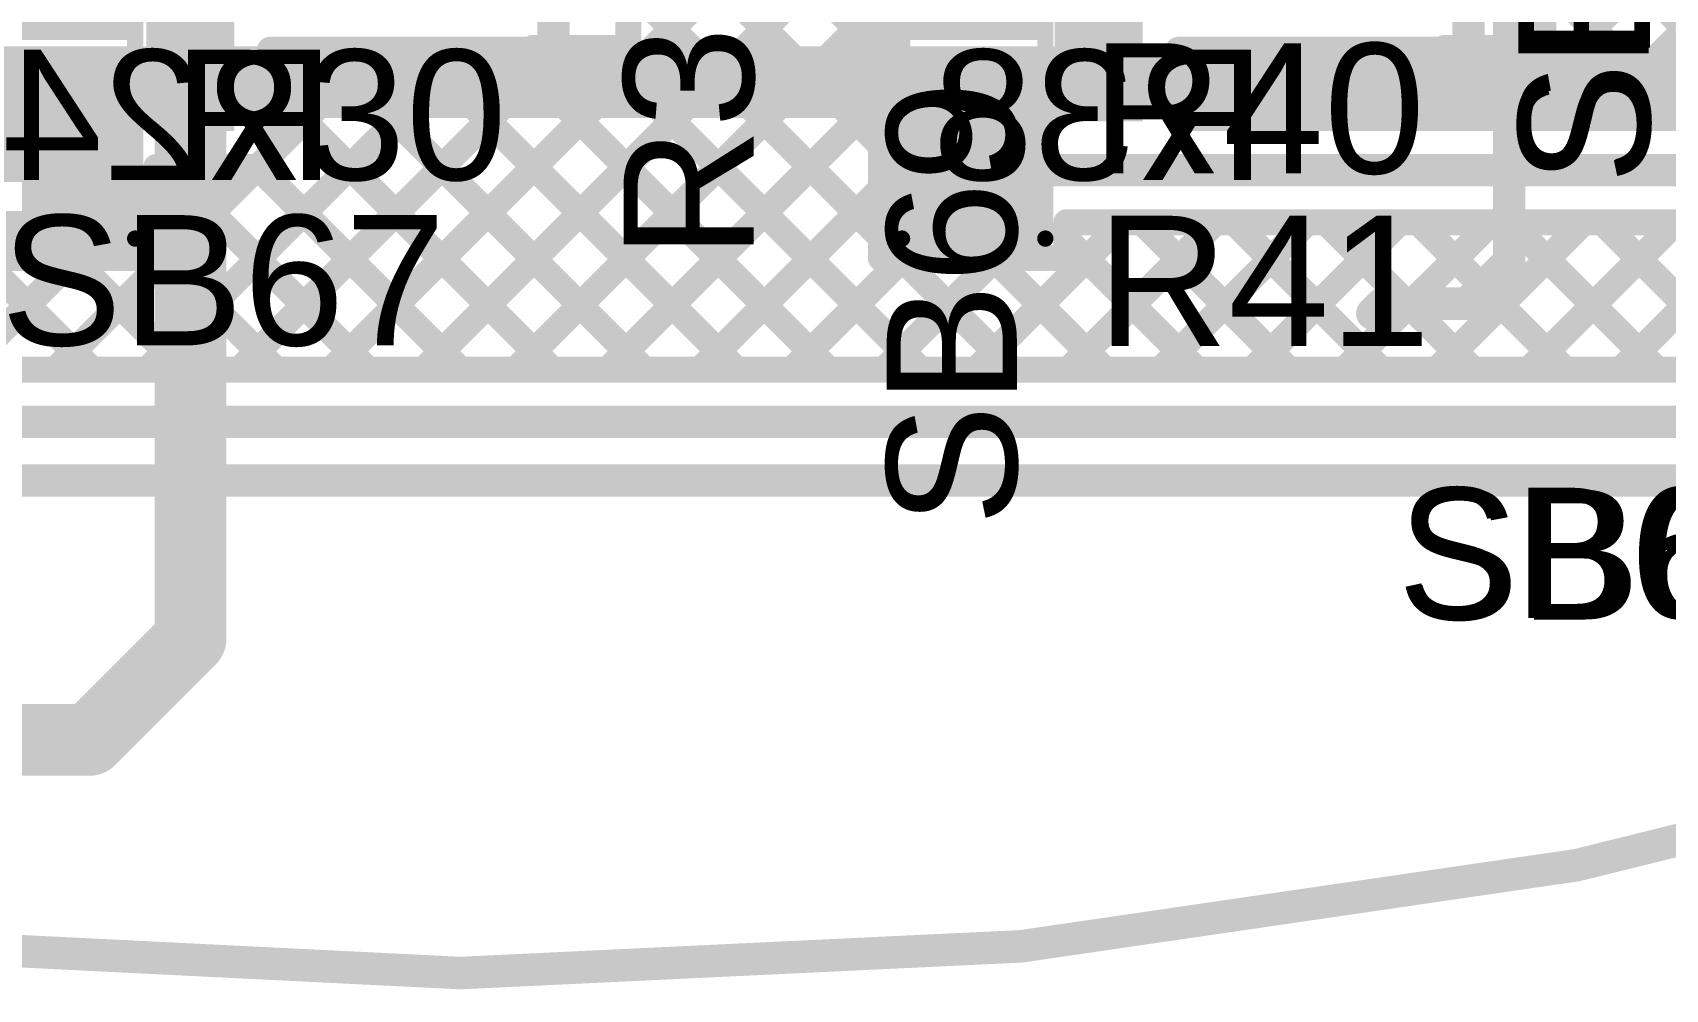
# Model space of a CAD drawing. Header units: millimetres. Extents: x -0.64 to 2.98, y -0.65 to 2.86.
# Drawn here: x 1.069 to 1.57, y -0.65 to -0.356 of the extents above; entities that cross this region are included whole.
import ezdxf

# ---------------------------------------------------------------- set-up
doc = ezdxf.new("R2010")
doc.units = ezdxf.units.MM
doc.header["$MEASUREMENT"] = 0
for name, color, linetype in [('BottomLayer', 5, 'Continuous'), ('BottomOverlay', 54, 'Continuous'), ('BottomSolder', 6, 'Continuous'), ('Mechanical2', 216, 'Continuous'), ('TopLayer', 1, 'Continuous'), ('TopOverlay', 2, 'Continuous'), ('TopPaste', 8, 'Continuous'), ('TopSolder', 216, 'Continuous'), ('ViaHoleLayer', 16, 'Continuous')]:
    doc.layers.add(name, color=color, linetype=linetype)
doc.styles.add('Arial', font='', dxfattribs={"height": 0.2})
doc.styles.get('Arial').set_extended_font_data('Arial')

# ---------------------------------------------------------------- blocks, each defined once
blk = doc.blocks.new('SOLDER_BRIDGE_131')
at = {"layer": 'TopLayer'}
for points in [[(-0.045, -0.0175), (-0.045, 0.0175), (-0.015, 0.0175), (-0.015, -0.0175)], [(0.015, -0.0175), (0.015, 0.0175), (0.045, 0.0175), (0.045, -0.0175)]]:
    blk.add_hatch(color=1, dxfattribs=at).paths.add_polyline_path(points)
at = {"layer": 'TopPaste'}
for points in [[(-0.045, -0.0175), (-0.045, 0.0175), (-0.015, 0.0175), (-0.015, -0.0175)], [(0.015, -0.0175), (0.015, 0.0175), (0.045, 0.0175), (0.045, -0.0175)]]:
    blk.add_hatch(color=8, dxfattribs=at).paths.add_polyline_path(points)
at = {"layer": 'TopSolder'}
for points in [[(-0.049, -0.0215), (-0.049, 0.0215), (-0.011, 0.0215), (-0.011, -0.0215)], [(0.011, -0.0215), (0.011, 0.0215), (0.049, 0.0215), (0.049, -0.0215)]]:
    blk.add_hatch(color=216, dxfattribs=at).paths.add_polyline_path(points)
at = {"layer": 'TopOverlay', "const_width": 0.005}
for points in [[(-0.05, -0.022), (-0.05, 0.022)], [(0.05, 0.022), (-0.05, 0.022)], [(0.05, -0.022), (0.05, 0.022)], [(0.05, -0.022), (-0.05, -0.022)]]:
    blk.add_lwpolyline(points, dxfattribs=at)
at = {"layer": 'TopOverlay', "const_width": 0.0025}
for points in [[(-0.05125, 0.022, 1), (-0.04875, 0.022, 1)], [(-0.05125, 0.022, 1), (-0.04875, 0.022, 1)], [(0.04875, 0.022, 1), (0.05125, 0.022, 1)], [(0.04875, 0.022, 1), (0.05125, 0.022, 1)], [(-0.05125, -0.022, 1), (-0.04875, -0.022, 1)], [(-0.05125, -0.022, 1), (-0.04875, -0.022, 1)], [(0.04875, -0.022, 1), (0.05125, -0.022, 1)], [(0.04875, -0.022, 1), (0.05125, -0.022, 1)]]:
    blk.add_lwpolyline(points, format="xyb", close=True, dxfattribs=at)
blk = doc.blocks.new('SOLDER_BRIDGE_133')
at = {"layer": 'TopLayer'}
for points in [[(-0.045, -0.0175), (-0.045, 0.0175), (-0.015, 0.0175), (-0.015, -0.0175)], [(0.015, -0.0175), (0.015, 0.0175), (0.045, 0.0175), (0.045, -0.0175)]]:
    blk.add_hatch(color=1, dxfattribs=at).paths.add_polyline_path(points)
at = {"layer": 'TopPaste'}
for points in [[(-0.045, -0.0175), (-0.045, 0.0175), (-0.015, 0.0175), (-0.015, -0.0175)], [(0.015, -0.0175), (0.015, 0.0175), (0.045, 0.0175), (0.045, -0.0175)]]:
    blk.add_hatch(color=8, dxfattribs=at).paths.add_polyline_path(points)
at = {"layer": 'TopSolder'}
for points in [[(-0.049, -0.0215), (-0.049, 0.0215), (-0.011, 0.0215), (-0.011, -0.0215)], [(0.011, -0.0215), (0.011, 0.0215), (0.049, 0.0215), (0.049, -0.0215)]]:
    blk.add_hatch(color=216, dxfattribs=at).paths.add_polyline_path(points)
at = {"layer": 'TopOverlay', "const_width": 0.005}
for points in [[(-0.05, -0.022), (-0.05, 0.022)], [(0.05, 0.022), (-0.05, 0.022)], [(0.05, -0.022), (0.05, 0.022)], [(0.05, -0.022), (-0.05, -0.022)]]:
    blk.add_lwpolyline(points, dxfattribs=at)
at = {"layer": 'TopOverlay', "const_width": 0.0025}
for points in [[(-0.05125, 0.022, 1), (-0.04875, 0.022, 1)], [(-0.05125, 0.022, 1), (-0.04875, 0.022, 1)], [(0.04875, 0.022, 1), (0.05125, 0.022, 1)], [(0.04875, 0.022, 1), (0.05125, 0.022, 1)], [(-0.05125, -0.022, 1), (-0.04875, -0.022, 1)], [(-0.05125, -0.022, 1), (-0.04875, -0.022, 1)], [(0.04875, -0.022, 1), (0.05125, -0.022, 1)], [(0.04875, -0.022, 1), (0.05125, -0.022, 1)]]:
    blk.add_lwpolyline(points, format="xyb", close=True, dxfattribs=at)
blk = doc.blocks.new('SOLDER_BRIDGE_139')
at = {"layer": 'TopLayer'}
for points in [[(-0.045, -0.0175), (-0.045, 0.0175), (-0.015, 0.0175), (-0.015, -0.0175)], [(0.015, -0.0175), (0.015, 0.0175), (0.045, 0.0175), (0.045, -0.0175)]]:
    blk.add_hatch(color=1, dxfattribs=at).paths.add_polyline_path(points)
at = {"layer": 'TopPaste'}
for points in [[(-0.045, -0.0175), (-0.045, 0.0175), (-0.015, 0.0175), (-0.015, -0.0175)], [(0.015, -0.0175), (0.015, 0.0175), (0.045, 0.0175), (0.045, -0.0175)]]:
    blk.add_hatch(color=8, dxfattribs=at).paths.add_polyline_path(points)
at = {"layer": 'TopSolder'}
for points in [[(-0.049, -0.0215), (-0.049, 0.0215), (-0.011, 0.0215), (-0.011, -0.0215)], [(0.011, -0.0215), (0.011, 0.0215), (0.049, 0.0215), (0.049, -0.0215)]]:
    blk.add_hatch(color=216, dxfattribs=at).paths.add_polyline_path(points)
at = {"layer": 'TopOverlay', "const_width": 0.005}
for points in [[(-0.05, 0.022), (-0.05, -0.022)], [(0.05, 0.022), (-0.05, 0.022)], [(0.05, 0.022), (0.05, -0.022)], [(0.05, -0.022), (-0.05, -0.022)]]:
    blk.add_lwpolyline(points, dxfattribs=at)
at = {"layer": 'TopOverlay', "const_width": 0.0025}
for points in [[(-0.05125, 0.022, 1), (-0.04875, 0.022, 1)], [(-0.05125, 0.022, 1), (-0.04875, 0.022, 1)], [(0.04875, 0.022, 1), (0.05125, 0.022, 1)], [(0.04875, 0.022, 1), (0.05125, 0.022, 1)], [(-0.05125, -0.022, 1), (-0.04875, -0.022, 1)], [(-0.05125, -0.022, 1), (-0.04875, -0.022, 1)], [(0.04875, -0.022, 1), (0.05125, -0.022, 1)], [(0.04875, -0.022, 1), (0.05125, -0.022, 1)]]:
    blk.add_lwpolyline(points, format="xyb", close=True, dxfattribs=at)
at = {"layer": 'TopOverlay'}
blk.add_text('SB61', height=0.04, rotation=-180, dxfattribs=at).set_placement((0.144223, 0.023532))
blk = doc.blocks.new('SOLDER_BRIDGE_148')
at = {"layer": 'TopLayer'}
for points in [[(-0.045, -0.0175), (-0.045, 0.0175), (-0.015, 0.0175), (-0.015, -0.0175)], [(0.015, -0.0175), (0.015, 0.0175), (0.045, 0.0175), (0.045, -0.0175)]]:
    blk.add_hatch(color=1, dxfattribs=at).paths.add_polyline_path(points)
at = {"layer": 'TopPaste'}
for points in [[(-0.045, -0.0175), (-0.045, 0.0175), (-0.015, 0.0175), (-0.015, -0.0175)], [(0.015, -0.0175), (0.015, 0.0175), (0.045, 0.0175), (0.045, -0.0175)]]:
    blk.add_hatch(color=8, dxfattribs=at).paths.add_polyline_path(points)
at = {"layer": 'TopSolder'}
for points in [[(-0.049, -0.0215), (-0.049, 0.0215), (-0.011, 0.0215), (-0.011, -0.0215)], [(0.011, -0.0215), (0.011, 0.0215), (0.049, 0.0215), (0.049, -0.0215)]]:
    blk.add_hatch(color=216, dxfattribs=at).paths.add_polyline_path(points)
at = {"layer": 'TopOverlay', "const_width": 0.005}
for points in [[(-0.05, 0.022), (-0.05, -0.022)], [(-0.05, 0.022), (0.05, 0.022)], [(0.05, 0.022), (0.05, -0.022)], [(-0.05, -0.022), (0.05, -0.022)]]:
    blk.add_lwpolyline(points, dxfattribs=at)
at = {"layer": 'TopOverlay', "const_width": 0.0025}
for points in [[(-0.05125, 0.022, 1), (-0.04875, 0.022, 1)], [(-0.05125, 0.022, 1), (-0.04875, 0.022, 1)], [(0.04875, 0.022, 1), (0.05125, 0.022, 1)], [(0.04875, 0.022, 1), (0.05125, 0.022, 1)], [(-0.05125, -0.022, 1), (-0.04875, -0.022, 1)], [(-0.05125, -0.022, 1), (-0.04875, -0.022, 1)], [(0.04875, -0.022, 1), (0.05125, -0.022, 1)], [(0.04875, -0.022, 1), (0.05125, -0.022, 1)]]:
    blk.add_lwpolyline(points, format="xyb", close=True, dxfattribs=at)
at = {"layer": 'TopOverlay'}
blk.add_text('SB52', height=0.04, dxfattribs=at).set_placement((-0.145216, -0.0167918))

msp = doc.modelspace()

# ---------------------------------------------------------------- hatches: boundary and pattern name
at = {"layer": 'BottomLayer'}
h = msp.add_hatch(color=5, dxfattribs=at)
edge = h.paths.add_edge_path()
edge.add_arc((1.117, -0.371), 0.011811, 0, 360)
h = msp.add_hatch(color=5, dxfattribs=at)
edge = h.paths.add_edge_path()
edge.add_arc((1.397, -0.371), 0.011811, 0, 360)
at = {"layer": 'BottomSolder'}
h = msp.add_hatch(color=6, dxfattribs=at)
edge = h.paths.add_edge_path()
edge.add_arc((1.117, -0.371), 0.0079055, 0, 360)
h = msp.add_hatch(color=6, dxfattribs=at)
edge = h.paths.add_edge_path()
edge.add_arc((1.397, -0.371), 0.0079055, 0, 360)
at = {"layer": 'TopLayer'}
for points in [[(1.1034377, -0.386), (1.1304377, -0.386), (1.1304377, -0.253), (1.1034377, -0.253)], [(1.3824377, -0.383), (1.4094377, -0.383), (1.4094377, -0.252), (1.3824377, -0.252)]]:
    msp.add_hatch(color=1, dxfattribs=at).paths.add_polyline_path(points)
h = msp.add_hatch(color=1, dxfattribs=at)
edge = h.paths.add_edge_path()
edge.add_arc((1.117, -0.371), 0.011811, 0, 360)
h = msp.add_hatch(color=1, dxfattribs=at)
edge = h.paths.add_edge_path()
edge.add_arc((1.397, -0.371), 0.011811, 0, 360)
at = {"layer": 'TopSolder'}
h = msp.add_hatch(color=216, dxfattribs=at)
edge = h.paths.add_edge_path()
edge.add_arc((1.117, -0.371), 0.0079055, 0, 360)
h = msp.add_hatch(color=216, dxfattribs=at)
edge = h.paths.add_edge_path()
edge.add_arc((1.397, -0.371), 0.0079055, 0, 360)
at = {"layer": 'ViaHoleLayer'}
h = msp.add_hatch(color=16, dxfattribs=at)
edge = h.paths.add_edge_path()
edge.add_arc((1.117, -0.371), 0.0059055, 0, 360)
h = msp.add_hatch(color=16, dxfattribs=at)
edge = h.paths.add_edge_path()
edge.add_arc((1.397, -0.371), 0.0059055, 0, 360)

# ---------------------------------------------------------------- linework, layer by layer
at = {"layer": 'BottomLayer', "const_width": 0.022}
for points in [[(1.047, -0.3709996), (1.1169996, -0.3709996)], [(1.1169996, -0.3709996), (1.117, -0.371)], [(1.117, -0.371), (1.397, -0.371)], [(1.117, -0.542), (1.117, -0.371)], [(1.397, -0.371), (1.642, -0.371)], [(1.086, -0.573), (1.117, -0.542)], [(0.968, -0.573), (1.086, -0.573)]]:
    msp.add_lwpolyline(points, dxfattribs=at)
at = {"layer": 'BottomLayer', "const_width": 0.011}
for points in [[(1.1114996, -0.3709996, 1), (1.1224996, -0.3709996, 1)], [(1.1114996, -0.3709996, 1), (1.1224996, -0.3709996, 1)], [(1.1115, -0.371, 1), (1.1225, -0.371, 1)], [(1.1115, -0.371, 1), (1.1225, -0.371, 1)], [(1.1115, -0.371, 1), (1.1225, -0.371, 1)], [(1.3915, -0.371, 1), (1.4025, -0.371, 1)], [(1.3915, -0.371, 1), (1.4025, -0.371, 1)], [(1.1115, -0.542, 1), (1.1225, -0.542, 1)], [(1.1115, -0.542, 1), (1.1225, -0.542, 1)], [(1.0805, -0.573, 1), (1.0915, -0.573, 1)], [(1.0805, -0.573, 1), (1.0915, -0.573, 1)]]:
    msp.add_lwpolyline(points, format="xyb", close=True, dxfattribs=at)
at = {"layer": 'Mechanical2', "const_width": 0.01}
msp.add_lwpolyline([(1.7578269, 2.8091652, -6.230382161824239), (0.6489649, 2.810288)], format="xyb", dxfattribs=at)
at = {"layer": 'TopLayer'}
for points, const_width in [([(1.2515, -0.3605), (1.2515, -0.3075)], 0.008), ([(1.2515, -0.3128995), (1.3290361, -0.3904356)], 0.008), ([(1.3290361, -0.365), (1.3290361, -0.313)], 0.008), ([(1.5203734, -0.382), (1.5745, -0.3278734)], 0.008), ([(1.1602375, -0.4592929), (1.2882289, -0.3313015)], 0.008), ([(1.2285, -0.3565), (1.2285, -0.334)], 0.01), ([(1.5095, -0.3565), (1.5095, -0.334)], 0.01), ([(1.5325, -0.3605), (1.5325, -0.3337359)], 0.008), ([(1.1885218, -0.4592929), (1.3081006, -0.3397141)], 0.008), ([(1.3066855, -0.3398007), (1.3290361, -0.3621513)], 0.008), ([(1.5325, -0.3393408), (1.5745, -0.3813408)], 0.008), ([(1.5586276, -0.3371841), (1.5745, -0.3530565)], 0.008), ([(1.2515, -0.3411838), (1.3290361, -0.4187199)], 0.008), ([(1.2168061, -0.4592929), (1.3290361, -0.3470629)], 0.008), ([(1.5486577, -0.382), (1.5745, -0.3561577)], 0.008), ([(1.0495, -0.365), (1.0924377, -0.365)], 0.008), ([(1.0768246, -0.373), (1.0848246, -0.365)], 0.008), ([(1.0773261, -0.365), (1.0853261, -0.373)], 0.008), ([(1.0924377, -0.373), (1.0924377, -0.365)], 0.008), ([(1.1036689, -0.4592929), (1.2019618, -0.361)], 0.008), ([(1.1319532, -0.4592929), (1.2307461, -0.3605)], 0.008), ([(1.1414377, -0.361), (1.1465, -0.361)], 0.008), ([(1.1414377, -0.3649555), (1.1453932, -0.361)], 0.008), ([(1.1414377, -0.3932398), (1.1736775, -0.361)], 0.008), ([(1.1414377, -0.397), (1.1414377, -0.361)], 0.008), ([(1.1465, -0.361), (1.1771877, -0.361)], 0.008), ([(1.1465, -0.361), (1.1771877, -0.361)], 0.008), ([(1.158179, -0.361), (1.2564719, -0.4592929)], 0.008), ([(1.1771877, -0.361), (1.222, -0.361)], 0.008), ([(1.1864633, -0.361), (1.2847562, -0.4592929)], 0.008), ([(1.2147476, -0.361), (1.3130405, -0.4592929)], 0.008), ([(1.222, -0.3605), (1.2515, -0.3605)], 0.008), ([(1.2425319, -0.3605), (1.3413248, -0.4592929)], 0.008), ([(1.3290361, -0.365), (1.3714377, -0.365)], 0.008), ([(1.3313833, -0.373), (1.3393833, -0.365)], 0.008), ([(1.3318848, -0.365), (1.3398848, -0.373)], 0.008), ([(1.3596676, -0.373), (1.3676676, -0.365)], 0.008), ([(1.3601691, -0.365), (1.3681691, -0.373)], 0.008), ([(1.3714377, -0.373), (1.3714377, -0.365)], 0.008), ([(1.4204377, -0.3687985), (1.4282362, -0.361)], 0.008), ([(1.4204377, -0.361), (1.4265, -0.361)], 0.008), ([(1.4204377, -0.382), (1.4204377, -0.361)], 0.008), ([(1.4265, -0.361), (1.4571877, -0.361)], 0.008), ([(1.4265, -0.361), (1.4571877, -0.361)], 0.008), ([(1.4355205, -0.382), (1.4565205, -0.361)], 0.008), ([(1.441022, -0.361), (1.462022, -0.382)], 0.008), ([(1.4571877, -0.361), (1.502, -0.361)], 0.008), ([(1.4638048, -0.382), (1.4848048, -0.361)], 0.008), ([(1.4693063, -0.361), (1.4903063, -0.382)], 0.008), ([(1.4920891, -0.382), (1.5135891, -0.3605)], 0.008), ([(1.4975906, -0.361), (1.5185906, -0.382)], 0.008), ([(1.502, -0.3605), (1.5325, -0.3605)], 0.008), ([(1.5253749, -0.3605), (1.5468749, -0.382)], 0.008), ([(1.395, -0.368), (1.397, -0.37)], 0.012), ([(1.4204377, -0.3687), (1.4337377, -0.382)], 0.008), ([(1.0495, -0.373), (1.0924377, -0.373)], 0.008), ([(1.1414377, -0.372543), (1.2281876, -0.4592929)], 0.008), ([(1.3290361, -0.373), (1.3714377, -0.373)], 0.008), ([(1.3290361, -0.425), (1.3290361, -0.373)], 0.008), ([(1.2450904, -0.4592929), (1.3290361, -0.3753472)], 0.008), ([(1.4204377, -0.382), (1.5745, -0.382)], 0.008), ([(1.1376775, -0.397), (1.1414377, -0.3932398)], 0.008), ([(0.827, -0.398), (1.077, -0.398)], 0.01), ([(1.0753846, -0.4592929), (1.1376775, -0.397)], 0.008), ([(1.1065, -0.397), (1.1414377, -0.397)], 0.008), ([(1.1065, -0.425), (1.1065, -0.397)], 0.008), ([(1.1093261, -0.397), (1.171619, -0.4592929)], 0.008), ([(1.1376104, -0.397), (1.1999033, -0.4592929)], 0.008), ([(1.35, -0.398), (1.598, -0.398)], 0.01), ([(1.2733747, -0.4592929), (1.3290361, -0.4036315)], 0.008), ([(1.3582276, -0.4592929), (1.4035205, -0.414)], 0.008), ([(1.3860361, -0.414), (1.5745, -0.414)], 0.008), ([(1.3860361, -0.425), (1.3860361, -0.414)], 0.008), ([(1.3865119, -0.4592929), (1.4318048, -0.414)], 0.008), ([(1.4091691, -0.414), (1.454462, -0.4592929)], 0.008), ([(1.4147962, -0.4592929), (1.4600891, -0.414)], 0.008), ([(1.4374534, -0.414), (1.4827463, -0.4592929)], 0.008), ([(1.4430805, -0.4592929), (1.4883734, -0.414)], 0.008), ([(1.4657377, -0.414), (1.5110306, -0.4592929)], 0.008), ([(1.4713648, -0.4592929), (1.5166577, -0.414)], 0.008), ([(1.494022, -0.414), (1.5393149, -0.4592929)], 0.008), ([(1.4996491, -0.4592929), (1.544942, -0.414)], 0.008), ([(1.5223063, -0.414), (1.5675992, -0.4592929)], 0.008), ([(1.5279334, -0.4592929), (1.5732263, -0.414)], 0.008), ([(1.5505906, -0.414), (1.577, -0.4404094)], 0.008), ([(1.3290361, -0.4187199), (1.3353162, -0.425)], 0.008), ([(1.3860361, -0.4191513), (1.4261777, -0.4592929)], 0.008), ([(1.0471003, -0.4592929), (1.0813932, -0.425)], 0.008), ([(1.0495, -0.425), (1.1065, -0.425)], 0.008), ([(1.0524732, -0.425), (1.0867661, -0.4592929)], 0.008), ([(1.0807575, -0.425), (1.1150504, -0.4592929)], 0.008), ([(1.1065, -0.4224582), (1.1433347, -0.4592929)], 0.008), ([(1.301659, -0.4592929), (1.3359519, -0.425)], 0.008), ([(1.3290361, -0.425), (1.3860361, -0.425)], 0.008), ([(1.3299433, -0.4592929), (1.3642362, -0.425)], 0.008), ([(1.3353162, -0.425), (1.3696091, -0.4592929)], 0.008), ([(1.3636005, -0.425), (1.3978934, -0.4592929)], 0.008), ([(1.5562177, -0.4592929), (1.577, -0.4385106)], 0.008), ([(1.0162513, -0.4592929), (1.577, -0.4592929)], 0.008), ([(1.0162513, -0.4752929), (1.5873137, -0.4752929)], 0.01), ([(1.0237071, -0.4932929), (1.5863137, -0.4932929)], 0.01)]:
    msp.add_lwpolyline(points, dxfattribs=dict(at, const_width=const_width))
for points, const_width in [([(1.226, -0.3565, 1), (1.231, -0.3565, 1)], 0.005), ([(1.507, -0.3565, 1), (1.512, -0.3565, 1)], 0.005), ([(1.0753261, -0.365, 1), (1.0793261, -0.365, 1)], 0.004), ([(1.0828246, -0.365, 1), (1.0868246, -0.365, 1)], 0.004), ([(1.0904377, -0.365, 1), (1.0944377, -0.365, 1)], 0.004), ([(1.0904377, -0.365, 1), (1.0944377, -0.365, 1)], 0.004), ([(1.1394377, -0.361, 1), (1.1434377, -0.361, 1)], 0.004), ([(1.1394377, -0.361, 1), (1.1434377, -0.361, 1)], 0.004), ([(1.1394377, -0.3649555, 1), (1.1434377, -0.3649555, 1)], 0.004), ([(1.1433932, -0.361, 1), (1.1473932, -0.361, 1)], 0.004), ([(1.1445, -0.361, 1), (1.1485, -0.361, 1)], 0.004), ([(1.1445, -0.361, 1), (1.1485, -0.361, 1)], 0.004), ([(1.1445, -0.361, 1), (1.1485, -0.361, 1)], 0.004), ([(1.156179, -0.361, 1), (1.160179, -0.361, 1)], 0.004), ([(1.1716775, -0.361, 1), (1.1756775, -0.361, 1)], 0.004), ([(1.1751877, -0.361, 1), (1.1791877, -0.361, 1)], 0.004), ([(1.1751877, -0.361, 1), (1.1791877, -0.361, 1)], 0.004), ([(1.1751877, -0.361, 1), (1.1791877, -0.361, 1)], 0.004), ([(1.1844633, -0.361, 1), (1.1884633, -0.361, 1)], 0.004), ([(1.1999618, -0.361, 1), (1.2039618, -0.361, 1)], 0.004), ([(1.2127476, -0.361, 1), (1.2167476, -0.361, 1)], 0.004), ([(1.22, -0.3605, 1), (1.224, -0.3605, 1)], 0.004), ([(1.22, -0.361, 1), (1.224, -0.361, 1)], 0.004), ([(1.2287461, -0.3605, 1), (1.2327461, -0.3605, 1)], 0.004), ([(1.2405319, -0.3605, 1), (1.2445319, -0.3605, 1)], 0.004), ([(1.2495, -0.3605, 1), (1.2535, -0.3605, 1)], 0.004), ([(1.2495, -0.3605, 1), (1.2535, -0.3605, 1)], 0.004), ([(1.3270361, -0.3621513, 1), (1.3310361, -0.3621513, 1)], 0.004), ([(1.3270361, -0.365, 1), (1.3310361, -0.365, 1)], 0.004), ([(1.3270361, -0.365, 1), (1.3310361, -0.365, 1)], 0.004), ([(1.3298848, -0.365, 1), (1.3338848, -0.365, 1)], 0.004), ([(1.3373833, -0.365, 1), (1.3413833, -0.365, 1)], 0.004), ([(1.3581691, -0.365, 1), (1.3621691, -0.365, 1)], 0.004), ([(1.3656676, -0.365, 1), (1.3696676, -0.365, 1)], 0.004), ([(1.3694377, -0.365, 1), (1.3734377, -0.365, 1)], 0.004), ([(1.3694377, -0.365, 1), (1.3734377, -0.365, 1)], 0.004), ([(1.4184377, -0.361, 1), (1.4224377, -0.361, 1)], 0.004), ([(1.4184377, -0.361, 1), (1.4224377, -0.361, 1)], 0.004), ([(1.4245, -0.361, 1), (1.4285, -0.361, 1)], 0.004), ([(1.4245, -0.361, 1), (1.4285, -0.361, 1)], 0.004), ([(1.4245, -0.361, 1), (1.4285, -0.361, 1)], 0.004), ([(1.4262362, -0.361, 1), (1.4302362, -0.361, 1)], 0.004), ([(1.439022, -0.361, 1), (1.443022, -0.361, 1)], 0.004), ([(1.4545205, -0.361, 1), (1.4585205, -0.361, 1)], 0.004), ([(1.4551877, -0.361, 1), (1.4591877, -0.361, 1)], 0.004), ([(1.4551877, -0.361, 1), (1.4591877, -0.361, 1)], 0.004), ([(1.4551877, -0.361, 1), (1.4591877, -0.361, 1)], 0.004), ([(1.4673063, -0.361, 1), (1.4713063, -0.361, 1)], 0.004), ([(1.4828048, -0.361, 1), (1.4868048, -0.361, 1)], 0.004), ([(1.4955906, -0.361, 1), (1.4995906, -0.361, 1)], 0.004), ([(1.5, -0.3605, 1), (1.504, -0.3605, 1)], 0.004), ([(1.5, -0.361, 1), (1.504, -0.361, 1)], 0.004), ([(1.5115891, -0.3605, 1), (1.5155891, -0.3605, 1)], 0.004), ([(1.5233749, -0.3605, 1), (1.5273749, -0.3605, 1)], 0.004), ([(1.5305, -0.3605, 1), (1.5345, -0.3605, 1)], 0.004), ([(1.5305, -0.3605, 1), (1.5345, -0.3605, 1)], 0.004), ([(1.392, -0.368, 1), (1.398, -0.368, 1)], 0.006), ([(1.394, -0.37, 1), (1.4, -0.37, 1)], 0.006), ([(1.4184377, -0.3687, 1), (1.4224377, -0.3687, 1)], 0.004), ([(1.4184377, -0.3687985, 1), (1.4224377, -0.3687985, 1)], 0.004), ([(1.0748246, -0.373, 1), (1.0788246, -0.373, 1)], 0.004), ([(1.0833261, -0.373, 1), (1.0873261, -0.373, 1)], 0.004), ([(1.0904377, -0.373, 1), (1.0944377, -0.373, 1)], 0.004), ([(1.0904377, -0.373, 1), (1.0944377, -0.373, 1)], 0.004), ([(1.1394377, -0.372543, 1), (1.1434377, -0.372543, 1)], 0.004), ([(1.3270361, -0.373, 1), (1.3310361, -0.373, 1)], 0.004), ([(1.3270361, -0.373, 1), (1.3310361, -0.373, 1)], 0.004), ([(1.3293833, -0.373, 1), (1.3333833, -0.373, 1)], 0.004), ([(1.3378848, -0.373, 1), (1.3418848, -0.373, 1)], 0.004), ([(1.3576676, -0.373, 1), (1.3616676, -0.373, 1)], 0.004), ([(1.3661691, -0.373, 1), (1.3701691, -0.373, 1)], 0.004), ([(1.3694377, -0.373, 1), (1.3734377, -0.373, 1)], 0.004), ([(1.3694377, -0.373, 1), (1.3734377, -0.373, 1)], 0.004), ([(1.3270361, -0.3753472, 1), (1.3310361, -0.3753472, 1)], 0.004), ([(1.4184377, -0.382, 1), (1.4224377, -0.382, 1)], 0.004), ([(1.4184377, -0.382, 1), (1.4224377, -0.382, 1)], 0.004), ([(1.4317377, -0.382, 1), (1.4357377, -0.382, 1)], 0.004), ([(1.4335205, -0.382, 1), (1.4375205, -0.382, 1)], 0.004), ([(1.460022, -0.382, 1), (1.464022, -0.382, 1)], 0.004), ([(1.4618048, -0.382, 1), (1.4658048, -0.382, 1)], 0.004), ([(1.4883063, -0.382, 1), (1.4923063, -0.382, 1)], 0.004), ([(1.4900891, -0.382, 1), (1.4940891, -0.382, 1)], 0.004), ([(1.5165906, -0.382, 1), (1.5205906, -0.382, 1)], 0.004), ([(1.5183734, -0.382, 1), (1.5223734, -0.382, 1)], 0.004), ([(1.5448749, -0.382, 1), (1.5488749, -0.382, 1)], 0.004), ([(1.5466577, -0.382, 1), (1.5506577, -0.382, 1)], 0.004), ([(1.1394377, -0.3932398, 1), (1.1434377, -0.3932398, 1)], 0.004), ([(1.1394377, -0.3932398, 1), (1.1434377, -0.3932398, 1)], 0.004), ([(1.3270361, -0.3904356, 1), (1.3310361, -0.3904356, 1)], 0.004), ([(1.0745, -0.398, 1), (1.0795, -0.398, 1)], 0.005), ([(1.1045, -0.397, 1), (1.1085, -0.397, 1)], 0.004), ([(1.1045, -0.397, 1), (1.1085, -0.397, 1)], 0.004), ([(1.1073261, -0.397, 1), (1.1113261, -0.397, 1)], 0.004), ([(1.1356104, -0.397, 1), (1.1396104, -0.397, 1)], 0.004), ([(1.1356775, -0.397, 1), (1.1396775, -0.397, 1)], 0.004), ([(1.1356775, -0.397, 1), (1.1396775, -0.397, 1)], 0.004), ([(1.1394377, -0.397, 1), (1.1434377, -0.397, 1)], 0.004), ([(1.1394377, -0.397, 1), (1.1434377, -0.397, 1)], 0.004), ([(1.3475, -0.398, 1), (1.3525, -0.398, 1)], 0.005), ([(1.3270361, -0.4036315, 1), (1.3310361, -0.4036315, 1)], 0.004), ([(1.3840361, -0.414, 1), (1.3880361, -0.414, 1)], 0.004), ([(1.3840361, -0.414, 1), (1.3880361, -0.414, 1)], 0.004), ([(1.4015205, -0.414, 1), (1.4055205, -0.414, 1)], 0.004), ([(1.4071691, -0.414, 1), (1.4111691, -0.414, 1)], 0.004), ([(1.4298048, -0.414, 1), (1.4338048, -0.414, 1)], 0.004), ([(1.4354534, -0.414, 1), (1.4394534, -0.414, 1)], 0.004), ([(1.4580891, -0.414, 1), (1.4620891, -0.414, 1)], 0.004), ([(1.4637377, -0.414, 1), (1.4677377, -0.414, 1)], 0.004), ([(1.4863734, -0.414, 1), (1.4903734, -0.414, 1)], 0.004), ([(1.492022, -0.414, 1), (1.496022, -0.414, 1)], 0.004), ([(1.5146577, -0.414, 1), (1.5186577, -0.414, 1)], 0.004), ([(1.5203063, -0.414, 1), (1.5243063, -0.414, 1)], 0.004), ([(1.542942, -0.414, 1), (1.546942, -0.414, 1)], 0.004), ([(1.5485906, -0.414, 1), (1.5525906, -0.414, 1)], 0.004), ([(1.5712263, -0.414, 1), (1.5752263, -0.414, 1)], 0.004), ([(1.3270361, -0.4187199, 1), (1.3310361, -0.4187199, 1)], 0.004), ([(1.3270361, -0.4187199, 1), (1.3310361, -0.4187199, 1)], 0.004), ([(1.3840361, -0.4191513, 1), (1.3880361, -0.4191513, 1)], 0.004), ([(1.0787575, -0.425, 1), (1.0827575, -0.425, 1)], 0.004), ([(1.0793932, -0.425, 1), (1.0833932, -0.425, 1)], 0.004), ([(1.1045, -0.4224582, 1), (1.1085, -0.4224582, 1)], 0.004), ([(1.1045, -0.425, 1), (1.1085, -0.425, 1)], 0.004), ([(1.1045, -0.425, 1), (1.1085, -0.425, 1)], 0.004), ([(1.3270361, -0.425, 1), (1.3310361, -0.425, 1)], 0.004), ([(1.3270361, -0.425, 1), (1.3310361, -0.425, 1)], 0.004), ([(1.3333162, -0.425, 1), (1.3373162, -0.425, 1)], 0.004), ([(1.3333162, -0.425, 1), (1.3373162, -0.425, 1)], 0.004), ([(1.3339519, -0.425, 1), (1.3379519, -0.425, 1)], 0.004), ([(1.3616005, -0.425, 1), (1.3656005, -0.425, 1)], 0.004), ([(1.3622362, -0.425, 1), (1.3662362, -0.425, 1)], 0.004), ([(1.3840361, -0.425, 1), (1.3880361, -0.425, 1)], 0.004), ([(1.3840361, -0.425, 1), (1.3880361, -0.425, 1)], 0.004), ([(1.0733846, -0.4592929, 1), (1.0773846, -0.4592929, 1)], 0.004), ([(1.0847661, -0.4592929, 1), (1.0887661, -0.4592929, 1)], 0.004), ([(1.1016689, -0.4592929, 1), (1.1056689, -0.4592929, 1)], 0.004), ([(1.1130504, -0.4592929, 1), (1.1170504, -0.4592929, 1)], 0.004), ([(1.1299532, -0.4592929, 1), (1.1339532, -0.4592929, 1)], 0.004), ([(1.1413347, -0.4592929, 1), (1.1453347, -0.4592929, 1)], 0.004), ([(1.1582375, -0.4592929, 1), (1.1622375, -0.4592929, 1)], 0.004), ([(1.169619, -0.4592929, 1), (1.173619, -0.4592929, 1)], 0.004), ([(1.1865218, -0.4592929, 1), (1.1905218, -0.4592929, 1)], 0.004), ([(1.1979033, -0.4592929, 1), (1.2019033, -0.4592929, 1)], 0.004), ([(1.2148061, -0.4592929, 1), (1.2188061, -0.4592929, 1)], 0.004), ([(1.2261876, -0.4592929, 1), (1.2301876, -0.4592929, 1)], 0.004), ([(1.2430904, -0.4592929, 1), (1.2470904, -0.4592929, 1)], 0.004), ([(1.2544719, -0.4592929, 1), (1.2584719, -0.4592929, 1)], 0.004), ([(1.2713747, -0.4592929, 1), (1.2753747, -0.4592929, 1)], 0.004), ([(1.2827562, -0.4592929, 1), (1.2867562, -0.4592929, 1)], 0.004), ([(1.299659, -0.4592929, 1), (1.303659, -0.4592929, 1)], 0.004), ([(1.3110405, -0.4592929, 1), (1.3150405, -0.4592929, 1)], 0.004), ([(1.3279433, -0.4592929, 1), (1.3319433, -0.4592929, 1)], 0.004), ([(1.3393248, -0.4592929, 1), (1.3433248, -0.4592929, 1)], 0.004), ([(1.3562276, -0.4592929, 1), (1.3602276, -0.4592929, 1)], 0.004), ([(1.3676091, -0.4592929, 1), (1.3716091, -0.4592929, 1)], 0.004), ([(1.3845119, -0.4592929, 1), (1.3885119, -0.4592929, 1)], 0.004), ([(1.3958934, -0.4592929, 1), (1.3998934, -0.4592929, 1)], 0.004), ([(1.4127962, -0.4592929, 1), (1.4167962, -0.4592929, 1)], 0.004), ([(1.4241777, -0.4592929, 1), (1.4281777, -0.4592929, 1)], 0.004), ([(1.4410805, -0.4592929, 1), (1.4450805, -0.4592929, 1)], 0.004), ([(1.452462, -0.4592929, 1), (1.456462, -0.4592929, 1)], 0.004), ([(1.4693648, -0.4592929, 1), (1.4733648, -0.4592929, 1)], 0.004), ([(1.4807463, -0.4592929, 1), (1.4847463, -0.4592929, 1)], 0.004), ([(1.4976491, -0.4592929, 1), (1.5016491, -0.4592929, 1)], 0.004), ([(1.5090306, -0.4592929, 1), (1.5130306, -0.4592929, 1)], 0.004), ([(1.5259334, -0.4592929, 1), (1.5299334, -0.4592929, 1)], 0.004), ([(1.5373149, -0.4592929, 1), (1.5413149, -0.4592929, 1)], 0.004), ([(1.5542177, -0.4592929, 1), (1.5582177, -0.4592929, 1)], 0.004), ([(1.5655992, -0.4592929, 1), (1.5695992, -0.4592929, 1)], 0.004)]:
    msp.add_lwpolyline(points, format="xyb", close=True, dxfattribs=dict(at, const_width=const_width))
at = {"layer": 'TopOverlay', "const_width": 0.01}
for points in [[(1.522, -0.426), (1.522, -0.35)], [(1.509, -0.439), (1.522, -0.426)], [(1.48, -0.442), (1.483, -0.439)], [(1.483, -0.439), (1.509, -0.439)]]:
    msp.add_lwpolyline(points, dxfattribs=at)
at = {"layer": 'TopOverlay', "const_width": 0.005}
for points in [[(1.5195, -0.426, 1), (1.5245, -0.426, 1)], [(1.5195, -0.426, 1), (1.5245, -0.426, 1)], [(1.4805, -0.439, 1), (1.4855, -0.439, 1)], [(1.4805, -0.439, 1), (1.4855, -0.439, 1)], [(1.5065, -0.439, 1), (1.5115, -0.439, 1)], [(1.5065, -0.439, 1), (1.5115, -0.439, 1)], [(1.4775, -0.442, 1), (1.4825, -0.442, 1)]]:
    msp.add_lwpolyline(points, format="xyb", close=True, dxfattribs=at)

# ---------------------------------------------------------------- block references
for name, p, rotation in [('SOLDER_BRIDGE_148', (1.548, -0.257), 90), ('SOLDER_BRIDGE_133', (1.078, -0.369), 270), ('SOLDER_BRIDGE_131', (1.3575361, -0.369), 270), ('SOLDER_BRIDGE_139', (1.632, -0.512), 180)]:
    msp.add_blockref(name, p, dxfattribs=dict(rotation=rotation))

# ---------------------------------------------------------------- texts
at = {"layer": 'BottomOverlay', "style": 'Arial', "text_generation_flag": 2}
for s, p in [('R24', (1.1613161, -0.4009935)), ('R38', (1.4473161, -0.4009935))]:
    msp.add_text(s, height=0.04, dxfattribs=at).set_placement(p)
at = {"layer": 'TopOverlay', "style": 'Arial'}
for s, p in [('SB52', (1.5652598, -0.402216)), ('R33', (1.2899935, -0.4253161)), ('SB69', (1.3707919, -0.5072706))]:
    msp.add_text(s, height=0.04, rotation=90, dxfattribs=at).set_placement(p)
for s, p in [('R30', (1.1116839, -0.4009935)), ('R40', (1.3936839, -0.3989935)), ('SB67', (1.0586905, -0.451792)), ('R41', (1.3953484, -0.4519935)), ('SB61', (1.487777, -0.536))]:
    msp.add_text(s, height=0.04, dxfattribs=at).set_placement(p)

doc.saveas('drawing.dxf')
